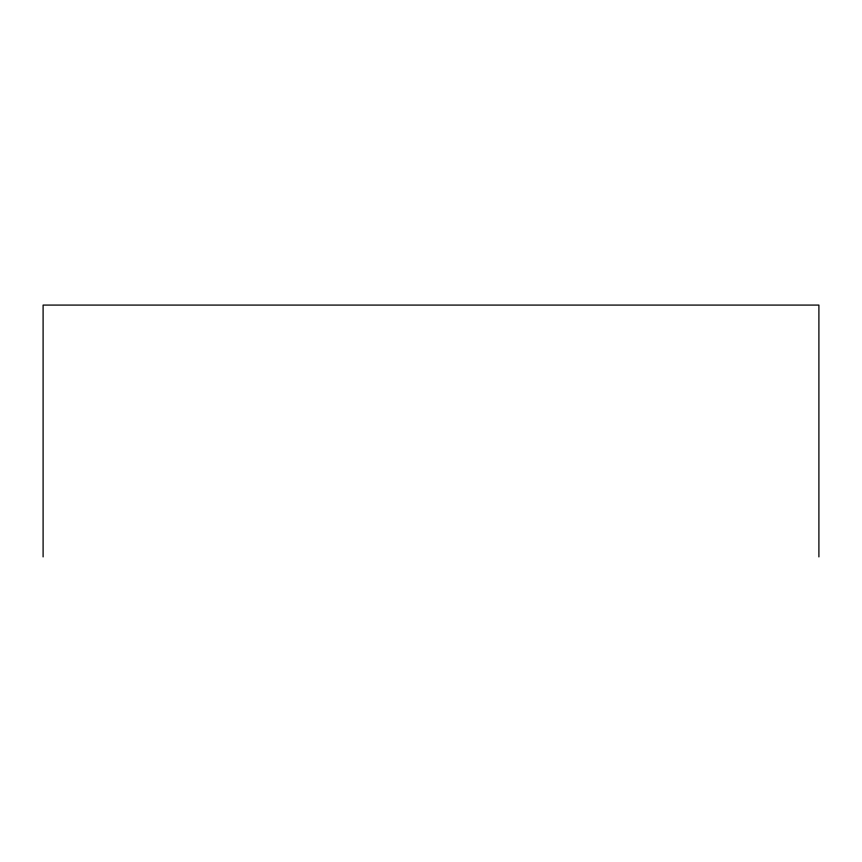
<?xml version="1.0" encoding="UTF-8"?>
<svg xmlns="http://www.w3.org/2000/svg" width="862" height="862" viewBox="0 0 862 862"><rect width="100%" height="100%" fill="white"/><g stroke="black" fill="none" stroke-linecap="round" stroke-linejoin="round"><path stroke-width="1.29" d="M818.9 556.917L818.9 305.083L43.1 305.083L43.1 556.917"/></g></svg>
